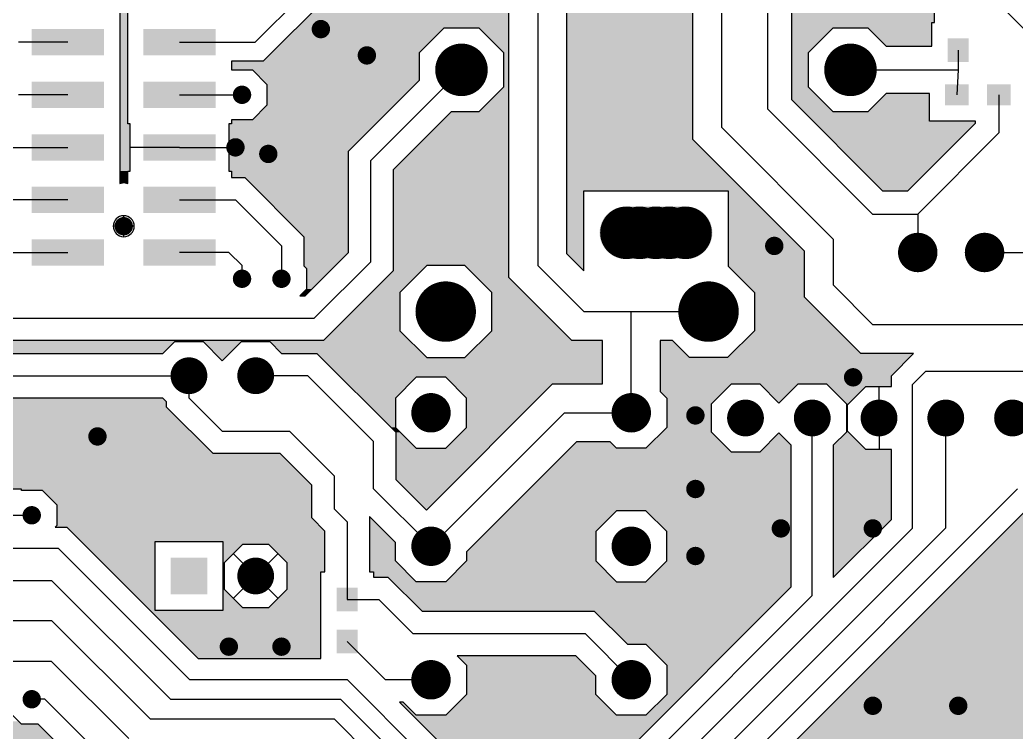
# Model space of a CAD drawing. Extents: x 295 to 953, y 10 to 290.
# Drawn here: x 736.6 to 799.1, y 112.6 to 157.4 of the extents above; entities that cross this region are included whole.
import ezdxf

# ---------------------------------------------------------------- set-up
doc = ezdxf.new("R2010")
doc.units = 0
doc.header["$LTSCALE"] = 5
doc.header["$MEASUREMENT"] = 0
doc.layers.get('0').update_dxf_attribs({"linetype": 'CONTINUOUS', "lineweight": 25})
doc.layers.add('16_COMP_GBR', color=1, linetype='CONTINUOUS')

msp = doc.modelspace()

# ---------------------------------------------------------------- linework, layer by layer
for points, const_width in [([(755.164, 156.775, 1), (755.741, 156.775, 1)], 0.577), ([(763.455, 154.217, 1), (765.105, 154.217, 1)], 1.65), ([(787.875, 154.217, 1), (789.525, 154.217, 1)], 1.65), ([(758.051, 155.125, 1), (758.629, 155.125, 1)], 0.577), ([(750.214, 152.65, 1), (750.791, 152.65, 1)], 0.577), ([(749.801, 149.35, 1), (750.379, 149.35, 1)], 0.577), ([(751.864, 148.938, 1), (752.441, 148.938, 1)], 0.577), ([(773.809, 143.987, 1), (775.459, 143.987, 1)], 1.65), ([(774.634, 143.987, 1), (776.284, 143.987, 1)], 1.65), ([(775.665, 143.987, 1), (777.315, 143.987, 1)], 1.65), ([(776.49, 143.987, 1), (778.14, 143.987, 1)], 1.65), ([(777.521, 143.987, 1), (779.171, 143.987, 1)], 1.65), ([(742.789, 144.4, 1), (743.366, 144.4, 1)], 0.577), ([(792.305, 142.75, 1), (793.543, 142.75, 1)], 1.238), ([(796.496, 142.75, 1), (797.734, 142.75, 1)], 1.238), ([(783.626, 143.163, 1), (784.204, 143.163, 1)], 0.577), ([(750.214, 141.1, 1), (750.791, 141.1, 1)], 0.577), ([(752.689, 141.1, 1), (753.266, 141.1, 1)], 0.577), ([(762.341, 139.038, 1), (764.239, 139.038, 1)], 1.897), ([(778.841, 139.038, 1), (780.739, 139.038, 1)], 1.897), ([(746.592, 135.012, 1), (747.747, 135.012, 1)], 1.155), ([(750.783, 135.012, 1), (751.938, 135.012, 1)], 1.155), ([(788.576, 134.912, 1), (789.154, 134.912, 1)], 0.577), ([(761.747, 132.685, 1), (762.985, 132.685, 1)], 1.238), ([(774.32, 132.685, 1), (775.558, 132.685, 1)], 1.238), ([(781.532, 132.358, 1), (782.687, 132.358, 1)], 1.155), ([(785.723, 132.358, 1), (786.878, 132.358, 1)], 1.155), ([(789.914, 132.358, 1), (791.069, 132.358, 1)], 1.155), ([(794.105, 132.358, 1), (795.26, 132.358, 1)], 1.155), ([(798.296, 132.358, 1), (799.451, 132.358, 1)], 1.155), ([(778.676, 132.52, 1), (779.254, 132.52, 1)], 0.577), ([(741.139, 131.2, 1), (741.716, 131.2, 1)], 0.577), ([(778.676, 127.9, 1), (779.254, 127.9, 1)], 0.577), ([(737.014, 126.25, 1), (737.591, 126.25, 1)], 0.577), ([(784.039, 125.425, 1), (784.616, 125.425, 1)], 0.577), ([(789.814, 125.425, 1), (790.391, 125.425, 1)], 0.577), ([(761.747, 124.303, 1), (762.985, 124.303, 1)], 1.238), ([(774.32, 124.303, 1), (775.558, 124.303, 1)], 1.238), ([(778.676, 123.693, 1), (779.254, 123.693, 1)], 0.577), ([(750.783, 122.439, 1), (751.938, 122.439, 1)], 1.155), ([(749.389, 118, 1), (749.966, 118, 1)], 0.577), ([(752.689, 118, 1), (753.266, 118, 1)], 0.577), ([(761.747, 115.921, 1), (762.985, 115.921, 1)], 1.238), ([(774.32, 115.921, 1), (775.558, 115.921, 1)], 1.238), ([(737.014, 114.7, 1), (737.591, 114.7, 1)], 0.577), ([(789.814, 114.288, 1), (790.391, 114.288, 1)], 0.577), ([(795.176, 114.288, 1), (795.754, 114.288, 1)], 0.577)]:
    msp.add_lwpolyline(points, format="xyb", close=True, dxfattribs=dict(const_width=const_width))
for points in [[(741.84, 156.775), (741.84, 155.125), (737.303, 156.775), (737.303, 155.125)], [(748.853, 156.775), (748.853, 155.125), (744.315, 156.775), (744.315, 155.125)], [(796.125, 156.198), (796.125, 154.713), (794.805, 156.198), (794.805, 154.713)], [(741.84, 153.475), (741.84, 151.825), (737.303, 153.475), (737.303, 151.825)], [(748.853, 153.475), (748.853, 151.825), (744.315, 153.475), (744.315, 151.825)], [(796.125, 153.31), (796.125, 151.99), (794.64, 153.31), (794.64, 151.99)], [(798.765, 153.31), (798.765, 151.99), (797.28, 153.31), (797.28, 151.99)], [(741.84, 150.175), (741.84, 148.525), (737.303, 150.175), (737.303, 148.525)], [(748.853, 150.175), (748.853, 148.525), (744.315, 150.175), (744.315, 148.525)], [(741.84, 146.875), (741.84, 145.225), (737.303, 146.875), (737.303, 145.225)], [(748.853, 146.875), (748.853, 145.225), (744.315, 146.875), (744.315, 145.225)], [(741.84, 143.575), (741.84, 141.925), (737.303, 143.575), (737.303, 141.925)], [(748.853, 143.575), (748.853, 141.925), (744.315, 143.575), (744.315, 141.925)], [(748.325, 123.594), (748.325, 121.284), (746.015, 123.594), (746.015, 121.284)], [(757.763, 121.713), (757.763, 120.228), (756.443, 121.713), (756.443, 120.228)], [(757.763, 119.073), (757.763, 117.588), (756.443, 119.073), (756.443, 117.588)]]:
    msp.add_solid(points)
at = {"layer": '16_COMP_GBR', "color": 7}
for p, q in [((784.988, 192.453), (784.988, 152.358)), ((783.503, 151.743), (783.503, 191.838)), ((742.83, 187.911), (742.83, 147.09)), ((780.615, 150.588), (780.615, 177.813)), ((778.8, 149.835), (778.8, 177.06)), ((743.325, 150.835), (743.325, 174.265)), ((770.88, 174.027), (770.88, 142.677)), ((769.065, 173.275), (769.065, 141.925)), ((767.25, 141.173), (767.25, 172.523)), ((758.34, 162.963), (751.328, 155.95)), ((759.536, 162.468), (751.823, 154.754)), ((793.98, 157.188), (793.98, 159.663)), ((801.653, 154.713), (797.94, 158.425)), ((793.815, 157.188), (793.98, 157.188)), ((793.815, 155.703), (793.815, 157.188)), ((761.64, 155.311), (763.186, 156.857)), ((763.186, 156.857), (765.374, 156.857)), ((765.374, 156.857), (766.92, 155.311)), ((786.06, 155.311), (787.606, 156.857)), ((787.606, 156.857), (789.794, 156.857)), ((789.794, 156.857), (790.949, 155.703)), ((739.571, 155.95), (736.478, 155.95)), ((746.584, 155.95), (751.328, 155.95)), ((761.64, 153.561), (761.64, 155.311)), ((766.92, 155.311), (766.92, 153.124)), ((786.06, 153.124), (786.06, 155.311)), ((790.949, 155.703), (793.815, 155.703)), ((795.465, 155.455), (795.465, 154.217)), ((749.843, 154.754), (749.843, 154.208)), ((751.823, 154.754), (749.843, 154.754)), ((749.843, 154.208), (749.854, 154.217)), ((749.854, 154.217), (751.153, 154.217)), ((751.153, 154.217), (752.07, 153.3)), ((764.28, 154.217), (758.588, 148.525)), ((788.7, 154.217), (795.465, 154.217)), ((795.465, 154.217), (795.383, 152.65)), ((752.07, 153.3), (752.07, 152.002)), ((757.185, 149.106), (761.64, 153.561)), ((739.571, 152.65), (736.478, 152.65)), ((746.584, 152.65), (750.503, 152.65)), ((766.92, 153.124), (765.374, 151.578)), ((787.606, 151.578), (786.06, 153.124)), ((790.949, 152.733), (789.794, 151.578)), ((793.65, 152.733), (790.949, 152.733)), ((793.65, 151), (793.65, 152.733)), ((798.023, 152.65), (798.023, 150.258)), ((752.07, 152.002), (751.153, 151.083)), ((784.988, 152.358), (790.718, 146.628)), ((763.623, 151.578), (759.99, 147.944)), ((765.374, 151.578), (763.623, 151.578)), ((783.503, 151.743), (790.103, 145.143)), ((789.794, 151.578), (787.606, 151.578)), ((743.49, 150.835), (743.325, 150.835)), ((743.49, 147.865), (743.49, 150.835)), ((749.678, 150.835), (749.678, 147.865)), ((749.843, 150.835), (749.678, 150.835)), ((749.843, 151.092), (749.843, 150.835)), ((749.854, 151.083), (749.843, 151.092)), ((751.153, 151.083), (749.854, 151.083)), ((792.292, 146.628), (796.538, 150.873)), ((796.538, 151), (793.65, 151)), ((796.538, 150.873), (796.538, 151)), ((780.615, 150.588), (787.628, 143.575)), ((792.924, 145.159), (798.023, 150.258)), ((785.813, 142.823), (778.8, 149.835)), ((735.653, 149.35), (739.571, 149.35)), ((746.584, 149.35), (743.49, 149.35)), ((746.584, 149.35), (743.49, 149.35)), ((746.584, 149.35), (749.678, 149.35)), ((746.584, 149.35), (749.678, 149.35)), ((757.185, 142.753), (757.185, 149.106)), ((758.588, 142.173), (758.588, 148.525)), ((743.325, 147.865), (743.49, 147.865)), ((743.325, 147.09), (743.325, 147.865)), ((749.678, 147.865), (749.843, 147.865)), ((749.843, 147.865), (749.843, 147.453)), ((759.99, 147.944), (759.99, 141.592)), ((742.83, 147.09), (743.078, 147.139)), ((743.078, 147.139), (743.325, 147.09)), ((749.843, 147.453), (750.671, 147.453)), ((750.671, 147.453), (754.38, 143.743)), ((771.953, 146.628), (781.028, 146.628)), ((771.953, 141.605), (771.953, 146.628)), ((781.028, 146.628), (781.028, 141.884)), ((790.718, 146.628), (792.292, 146.628)), ((739.571, 146.05), (736.065, 146.05)), ((746.584, 146.05), (750.09, 146.05)), ((752.978, 143.163), (750.09, 146.05)), ((792.924, 145.143), (790.103, 145.143)), ((792.924, 145.159), (792.924, 145.143)), ((792.924, 145.143), (792.924, 142.75)), ((743.078, 143.74), (743.078, 145.06)), ((743.738, 144.4), (742.418, 144.4)), ((754.38, 143.743), (754.38, 141.915)), ((787.628, 140.688), (787.628, 143.575)), ((735.653, 142.75), (739.571, 142.75)), ((749.678, 142.75), (746.584, 142.75)), ((749.678, 142.75), (750.503, 141.925)), ((752.978, 143.163), (752.978, 141.1)), ((754.459, 140.028), (757.185, 142.753)), ((770.88, 142.677), (771.953, 141.605)), ((785.813, 139.935), (785.813, 142.823)), ((797.115, 142.75), (801.306, 142.75)), ((758.588, 142.173), (755.04, 138.625)), ((750.503, 141.1), (750.503, 141.925)), ((754.38, 141.915), (754.545, 141.75)), ((754.545, 141.75), (754.545, 140.452)), ((759.99, 141.592), (755.621, 137.222)), ((762.094, 141.925), (760.403, 140.234)), ((764.486, 141.925), (762.094, 141.925)), ((766.178, 140.234), (764.486, 141.925)), ((771.953, 139.038), (769.065, 141.925)), ((781.028, 141.884), (782.678, 140.234)), ((771.2, 137.222), (767.25, 141.173)), ((754.545, 140.452), (754.123, 140.028)), ((760.403, 140.234), (760.403, 137.841)), ((766.178, 137.841), (766.178, 140.234)), ((782.678, 140.234), (782.678, 137.841)), ((787.628, 140.688), (790.103, 138.213)), ((754.123, 140.028), (754.459, 140.028)), ((789.35, 136.398), (785.813, 139.935)), ((771.953, 139.038), (774.939, 139.038)), ((774.939, 139.038), (779.79, 139.038)), ((774.939, 132.685), (774.939, 139.038)), ((735.653, 138.625), (755.04, 138.625)), ((804.953, 138.213), (790.103, 138.213)), ((760.403, 137.841), (762.094, 136.15)), ((764.486, 136.15), (766.178, 137.841)), ((782.678, 137.841), (780.986, 136.15)), ((755.621, 137.222), (735.072, 137.222)), ((745.539, 136.414), (746.282, 137.156)), ((746.282, 137.156), (748.059, 137.156)), ((748.059, 137.156), (749.265, 135.95)), ((749.265, 135.95), (750.473, 137.156)), ((750.473, 137.156), (752.25, 137.156)), ((752.25, 137.156), (752.991, 136.414)), ((773.124, 137.222), (771.2, 137.222)), ((773.124, 134.5), (773.124, 137.222)), ((776.754, 137.222), (776.754, 134.02)), ((777.521, 137.222), (776.754, 137.222)), ((778.594, 136.15), (777.521, 137.222)), ((735.821, 136.414), (745.539, 136.414)), ((752.991, 136.414), (755.208, 136.414)), ((755.208, 136.414), (760.155, 131.467)), ((792.663, 136.398), (789.35, 136.398)), ((791.267, 135), (792.663, 136.398)), ((762.094, 136.15), (764.486, 136.15)), ((780.986, 136.15), (778.594, 136.15)), ((793.426, 135.292), (792.587, 134.454)), ((793.426, 135.292), (802.227, 135.292)), ((735.24, 135.012), (747.17, 135.012)), ((747.17, 135.012), (747.17, 133.626)), ((754.628, 135.012), (751.361, 135.012)), ((754.628, 135.012), (758.753, 130.887)), ((761.444, 134.912), (760.139, 133.607)), ((763.288, 134.912), (761.444, 134.912)), ((762.074, 126.578), (769.996, 134.5)), ((764.594, 133.607), (763.288, 134.912)), ((769.996, 134.5), (773.124, 134.5)), ((779.965, 133.248), (781.222, 134.503)), ((781.222, 134.503), (782.999, 134.503)), ((782.999, 134.503), (784.205, 133.297)), ((784.205, 133.297), (785.413, 134.503)), ((785.413, 134.503), (787.19, 134.503)), ((787.19, 134.503), (788.446, 133.248)), ((791.267, 134.338), (791.267, 135)), ((792.587, 125.435), (792.587, 134.454)), ((776.754, 134.02), (777.167, 133.607)), ((788.512, 133.178), (789.672, 134.338)), ((789.672, 134.338), (791.267, 134.338)), ((790.492, 132.358), (790.492, 134.338)), ((745.539, 133.609), (734.659, 133.609)), ((745.767, 133.381), (745.539, 133.609)), ((745.767, 133.045), (745.767, 133.381)), ((749.265, 131.53), (747.17, 133.626)), ((760.139, 133.607), (760.139, 131.763)), ((764.594, 131.763), (764.594, 133.607)), ((777.167, 133.607), (777.167, 131.763)), ((779.965, 131.471), (779.965, 133.248)), ((788.446, 133.248), (788.446, 131.471)), ((748.684, 130.128), (745.767, 133.045)), ((762.366, 124.303), (770.748, 132.685)), ((770.748, 132.685), (774.939, 132.685)), ((788.512, 131.538), (788.512, 133.178)), ((786.301, 121.211), (786.301, 132.358)), ((790.492, 132.358), (790.492, 130.378)), ((794.683, 125.468), (794.683, 132.358)), ((749.265, 131.53), (753.473, 131.53)), ((756.278, 128.725), (753.473, 131.53)), ((760.139, 131.763), (761.444, 130.458)), ((760.155, 131.467), (760.155, 128.497)), ((763.288, 130.458), (764.594, 131.763)), ((777.167, 131.763), (775.861, 130.458)), ((781.222, 130.213), (779.965, 131.471)), ((784.205, 131.421), (782.999, 130.213)), ((784.981, 130.646), (784.205, 131.421)), ((788.446, 131.471), (787.621, 130.646)), ((789.672, 130.378), (788.512, 131.538)), ((758.753, 127.917), (758.753, 130.887)), ((771.5, 130.87), (764.594, 123.963)), ((773.604, 130.87), (771.5, 130.87)), ((774.017, 130.458), (773.604, 130.87)), ((752.892, 130.128), (748.684, 130.128)), ((754.875, 128.144), (752.892, 130.128)), ((761.444, 130.458), (763.288, 130.458)), ((775.861, 130.458), (774.017, 130.458)), ((782.999, 130.213), (781.222, 130.213)), ((784.981, 121.757), (784.981, 130.646)), ((787.621, 130.646), (787.621, 122.336)), ((791.267, 130.378), (789.672, 130.378)), ((791.267, 125.981), (791.267, 130.378)), ((756.278, 128.725), (756.278, 126.663)), ((760.155, 128.497), (762.074, 126.578)), ((732.488, 127.9), (736.643, 127.9)), ((736.643, 127.9), (736.643, 127.808)), ((736.643, 127.808), (736.654, 127.817)), ((736.654, 127.817), (737.953, 127.817)), ((737.953, 127.817), (738.87, 126.9)), ((754.875, 126.082), (754.875, 128.144)), ((762.366, 124.303), (758.753, 127.917)), ((777.315, 106.038), (799.178, 127.9)), ((738.87, 126.9), (738.87, 125.602)), ((757.103, 125.838), (756.278, 126.663)), ((774.017, 126.53), (772.712, 125.225)), ((775.861, 126.53), (774.017, 126.53)), ((777.167, 125.225), (775.861, 126.53)), ((799.724, 126.58), (782.503, 109.357)), ((734.91, 126.25), (737.303, 126.25)), ((755.7, 125.257), (754.875, 126.082)), ((757.103, 125.838), (757.103, 120.97)), ((758.505, 126.181), (758.505, 122.703)), ((760.139, 124.547), (758.505, 126.181)), ((787.621, 122.336), (791.267, 125.981)), ((738.87, 125.602), (738.778, 125.508)), ((738.778, 125.508), (739.499, 125.508)), ((739.499, 125.508), (747.749, 117.258)), ((755.7, 122.703), (755.7, 125.257)), ((772.712, 125.225), (772.712, 123.381)), ((792.587, 125.435), (775.665, 108.513)), ((794.683, 125.468), (776.49, 107.275)), ((777.167, 123.381), (777.167, 125.225)), ((745.025, 124.584), (745.025, 120.294)), ((749.315, 124.584), (745.025, 124.584)), ((749.315, 120.294), (749.315, 124.584)), ((760.139, 123.381), (760.139, 124.547)), ((733.178, 124.188), (738.953, 124.188)), ((747.203, 115.938), (738.953, 124.188)), ((750.54, 124.418), (749.381, 123.259)), ((751.361, 122.439), (749.96, 123.839)), ((752.181, 124.418), (750.54, 124.418)), ((751.361, 122.439), (752.761, 123.839)), ((753.341, 123.259), (752.181, 124.418)), ((764.594, 123.963), (764.594, 123.381)), ((749.381, 123.259), (749.381, 121.618)), ((753.341, 121.618), (753.341, 123.259)), ((761.444, 122.076), (760.139, 123.381)), ((764.594, 123.381), (763.288, 122.076)), ((772.712, 123.381), (774.017, 122.076)), ((775.861, 122.076), (777.167, 123.381)), ((755.453, 122.703), (755.7, 122.703)), ((755.453, 117.258), (755.453, 122.703)), ((758.505, 122.703), (758.753, 122.703)), ((758.753, 122.703), (758.753, 122.373)), ((734.91, 122.165), (738.54, 122.165)), ((746.005, 114.7), (738.54, 122.165)), ((751.361, 122.439), (749.96, 121.038)), ((751.361, 122.439), (752.761, 121.038)), ((758.753, 122.373), (759.663, 122.373)), ((759.663, 122.373), (761.808, 120.228)), ((763.288, 122.076), (761.444, 122.076)), ((774.017, 122.076), (775.861, 122.076)), ((749.381, 121.618), (750.54, 120.459)), ((752.181, 120.459), (753.341, 121.618)), ((774.294, 111.07), (784.981, 121.757)), ((757.103, 120.97), (759.083, 120.97)), ((761.228, 118.825), (759.083, 120.97)), ((786.301, 121.211), (774.84, 109.75)), ((745.025, 120.294), (749.315, 120.294)), ((750.54, 120.459), (752.181, 120.459)), ((761.808, 120.228), (772.616, 120.228)), ((772.616, 120.228), (774.695, 118.149)), ((734.91, 119.65), (738.54, 119.65)), ((744.728, 113.463), (738.54, 119.65)), ((761.228, 118.825), (772.035, 118.825)), ((774.939, 115.921), (772.035, 118.825)), ((757.103, 118.33), (759.512, 115.921)), ((774.695, 118.149), (775.861, 118.149)), ((775.861, 118.149), (777.167, 116.843)), ((738.54, 117.079), (733.178, 117.079)), ((738.54, 117.079), (743.394, 112.225)), ((747.749, 117.258), (755.453, 117.258)), ((764.014, 117.422), (764.594, 116.843)), ((771.454, 117.422), (764.014, 117.422)), ((772.712, 116.165), (771.454, 117.422)), ((764.594, 116.843), (764.594, 114.999)), ((777.167, 116.843), (777.167, 114.999)), ((747.203, 115.938), (757.103, 115.938)), ((763.29, 109.75), (757.103, 115.938)), ((762.366, 115.921), (759.512, 115.921)), ((772.712, 114.999), (772.712, 116.165)), ((738.128, 114.7), (737.303, 114.7)), ((738.128, 114.7), (742.253, 110.575)), ((746.005, 114.7), (756.69, 114.7)), ((762.878, 108.513), (756.69, 114.7)), ((760.389, 114.518), (763.836, 111.07)), ((760.619, 114.518), (760.389, 114.518)), ((761.444, 113.694), (760.619, 114.518)), ((764.594, 114.999), (763.288, 113.694)), ((774.017, 113.694), (772.712, 114.999)), ((777.167, 114.999), (775.861, 113.694)), ((736.654, 113.132), (735.735, 114.052)), ((744.728, 113.463), (756.278, 113.463)), ((762.465, 107.275), (756.278, 113.463)), ((763.288, 113.694), (761.444, 113.694)), ((775.861, 113.694), (774.017, 113.694)), ((737.712, 113.132), (736.654, 113.132)), ((741.672, 109.173), (737.712, 113.132))]:
    msp.add_line(p, q, dxfattribs=at)
for start, end in [(0, 180), (180, 0)]:
    msp.add_arc((743.078, 144.4), 0.66, start, end, dxfattribs=at)
for points in [[(742.83, 150.835), (742.83, 174.265), (743.325, 150.835), (743.325, 174.265)], [(770.88, 149.835), (770.88, 174.027), (778.8, 149.835), (778.8, 174.027)], [(753.926, 156.857), (755.576, 158.508), (767.25, 156.857), (767.25, 158.508)], [(784.988, 157.188), (784.988, 158.673), (793.98, 157.188), (793.98, 158.673)], [(784.988, 157.187), (784.988, 157.188), (793.815, 157.187), (793.98, 157.188)], [(784.988, 156.857), (784.988, 157.187), (793.815, 156.857), (793.815, 157.187)], [(752.38, 155.311), (753.926, 156.857), (761.64, 155.311), (763.186, 156.857)], [(753.926, 156.857), (753.926, 156.857), (763.186, 156.857), (765.374, 156.857)], [(766.92, 155.311), (765.374, 156.857), (767.25, 155.311), (767.25, 156.857)], [(784.988, 156.857), (784.988, 156.857), (787.606, 156.857), (789.794, 156.857)], [(784.988, 155.311), (784.988, 156.857), (786.06, 155.311), (787.606, 156.857)], [(790.949, 155.703), (789.794, 156.857), (793.815, 155.703), (793.815, 156.857)], [(751.823, 154.754), (752.38, 155.311), (761.64, 154.754), (761.64, 155.311)], [(766.92, 153.124), (766.92, 155.311), (767.25, 153.124), (767.25, 155.311)], [(784.988, 153.124), (784.988, 155.311), (786.06, 153.124), (786.06, 155.311)], [(749.843, 154.217), (749.843, 154.754), (761.64, 154.217), (761.64, 154.754)], [(749.843, 154.217), (749.843, 154.217), (749.854, 154.217), (751.153, 154.217)], [(749.843, 154.208), (749.843, 154.217), (749.843, 154.208), (749.854, 154.217)], [(751.809, 153.561), (751.153, 154.217), (761.64, 153.561), (761.64, 154.217)], [(752.07, 153.3), (751.809, 153.561), (761.379, 153.3), (761.64, 153.561)], [(752.07, 152.002), (752.07, 153.3), (760.081, 152.002), (761.379, 153.3)], [(765.374, 151.578), (766.92, 153.124), (767.25, 151.578), (767.25, 153.124)], [(784.988, 152.358), (784.988, 153.124), (786.826, 152.358), (786.06, 153.124)], [(789.794, 151.578), (790.949, 152.732), (793.65, 151.578), (793.65, 152.732)], [(790.949, 152.732), (790.949, 152.733), (793.65, 152.732), (790.949, 152.733)], [(751.153, 151.083), (752.07, 152.002), (759.162, 151.083), (760.081, 152.002)], [(785.768, 151.578), (784.988, 152.358), (787.606, 151.578), (786.826, 152.358)], [(759.99, 147.944), (763.623, 151.578), (767.25, 147.944), (767.25, 151.578)], [(786.346, 151), (785.768, 151.578), (793.65, 151), (793.65, 151.578)], [(742.83, 147.865), (742.83, 150.835), (743.49, 147.865), (743.49, 150.835)], [(742.83, 150.835), (742.83, 150.835), (743.49, 150.835), (743.325, 150.835)], [(749.678, 149.106), (749.678, 150.835), (757.185, 149.106), (758.914, 150.835)], [(749.843, 151.083), (749.843, 151.092), (749.854, 151.083), (749.843, 151.092)], [(749.843, 150.835), (749.843, 151.083), (758.914, 150.835), (759.162, 151.083)], [(786.473, 150.873), (786.346, 151), (796.538, 150.873), (796.538, 151)], [(786.346, 151), (786.346, 151), (796.538, 151), (793.65, 151)], [(790.718, 146.628), (786.473, 150.873), (792.292, 146.628), (796.538, 150.873)], [(770.88, 146.628), (770.88, 149.835), (782.008, 146.628), (778.8, 149.835)], [(749.678, 147.865), (749.678, 149.106), (757.185, 147.865), (757.185, 149.106)], [(742.83, 147.139), (742.83, 147.865), (743.325, 147.139), (743.325, 147.865)], [(742.83, 147.865), (742.83, 147.865), (743.325, 147.865), (743.49, 147.865)], [(749.843, 147.453), (749.843, 147.865), (757.185, 147.453), (757.185, 147.865)], [(759.99, 141.925), (759.99, 147.944), (767.25, 141.925), (767.25, 147.944)], [(742.83, 147.09), (742.83, 147.139), (742.83, 147.09), (743.078, 147.139)], [(743.325, 147.09), (743.078, 147.139), (743.325, 147.09), (743.325, 147.139)], [(754.38, 143.743), (750.671, 147.453), (757.185, 143.743), (757.185, 147.453)], [(770.88, 146.627), (770.88, 146.628), (771.953, 146.627), (781.028, 146.628)], [(770.88, 142.677), (770.88, 146.627), (771.953, 142.677), (771.953, 146.627)], [(781.028, 142.823), (781.028, 146.628), (785.813, 142.823), (782.008, 146.628)], [(773.221, 144.905), (773.426, 145.154), (779.759, 144.905), (779.554, 145.154)], [(773.426, 145.154), (773.675, 145.359), (779.554, 145.154), (779.305, 145.359)], [(773.675, 145.359), (773.961, 145.512), (779.305, 145.359), (779.019, 145.512)], [(773.961, 145.512), (774.271, 145.606), (779.019, 145.512), (778.709, 145.606)], [(774.271, 145.606), (774.593, 145.638), (778.709, 145.606), (778.388, 145.638)], [(772.974, 144.309), (773.068, 144.619), (780.006, 144.309), (779.912, 144.619)], [(773.068, 144.619), (773.221, 144.905), (779.912, 144.619), (779.759, 144.905)], [(772.943, 143.987), (772.974, 144.309), (780.038, 143.987), (780.006, 144.309)], [(772.974, 143.666), (772.943, 143.987), (780.006, 143.666), (780.038, 143.987)], [(754.38, 142.753), (754.38, 143.743), (757.185, 142.753), (757.185, 143.743)], [(773.068, 143.356), (772.974, 143.666), (779.912, 143.356), (780.006, 143.666)], [(773.221, 143.07), (773.068, 143.356), (779.759, 143.07), (779.912, 143.356)], [(754.38, 141.915), (754.38, 142.753), (756.347, 141.915), (757.185, 142.753)], [(771.952, 141.605), (770.88, 142.677), (771.952, 141.605), (771.953, 142.677)], [(773.426, 142.821), (773.221, 143.07), (779.554, 142.821), (779.759, 143.07)], [(773.675, 142.616), (773.426, 142.821), (779.305, 142.616), (779.554, 142.821)], [(773.961, 142.463), (773.675, 142.616), (779.019, 142.463), (779.305, 142.616)], [(781.028, 141.884), (781.028, 142.823), (785.813, 141.884), (785.813, 142.823)], [(774.271, 142.369), (773.961, 142.463), (778.709, 142.369), (779.019, 142.463)], [(774.593, 142.338), (774.271, 142.369), (778.388, 142.338), (778.709, 142.369)], [(754.545, 141.75), (754.38, 141.915), (756.182, 141.75), (756.347, 141.915)], [(754.545, 140.452), (754.545, 141.75), (754.883, 140.452), (756.182, 141.75)], [(758.632, 140.234), (759.99, 141.592), (760.403, 140.234), (761.761, 141.592)], [(759.99, 141.592), (759.99, 141.925), (761.761, 141.592), (762.094, 141.925)], [(759.99, 141.925), (759.99, 141.925), (762.094, 141.925), (764.486, 141.925)], [(765.239, 141.173), (764.486, 141.925), (767.25, 141.173), (767.25, 141.925)], [(782.678, 140.234), (781.028, 141.884), (785.813, 140.234), (785.813, 141.884)], [(766.178, 140.234), (765.239, 141.173), (768.189, 140.234), (767.25, 141.173)], [(754.123, 140.028), (754.545, 140.452), (754.459, 140.028), (754.883, 140.452)], [(756.24, 137.841), (758.632, 140.234), (760.403, 137.841), (760.403, 140.234)], [(766.178, 137.841), (766.178, 140.234), (770.581, 137.841), (768.189, 140.234)], [(782.678, 139.935), (782.678, 140.234), (785.813, 139.935), (785.813, 140.234)], [(782.678, 137.841), (782.678, 139.935), (787.906, 137.841), (785.813, 139.935)], [(755.621, 137.222), (756.24, 137.841), (761.021, 137.222), (760.403, 137.841)], [(765.559, 137.222), (766.178, 137.841), (771.2, 137.222), (770.581, 137.841)], [(781.234, 136.398), (782.678, 137.841), (789.35, 136.398), (787.906, 137.841)], [(735.078, 137.156), (735.012, 137.222), (761.087, 137.156), (761.021, 137.222)], [(735.078, 137.156), (735.078, 137.156), (746.282, 137.156), (748.059, 137.156)], [(735.821, 136.414), (735.078, 137.156), (745.539, 136.414), (746.282, 137.156)], [(748.059, 137.156), (748.059, 137.156), (750.473, 137.156), (752.25, 137.156)], [(749.265, 135.95), (748.059, 137.156), (749.265, 135.95), (750.473, 137.156)], [(752.991, 136.414), (752.25, 137.156), (761.83, 136.414), (761.087, 137.156)], [(764.486, 136.15), (765.559, 137.222), (773.124, 136.15), (773.124, 137.222)], [(765.559, 137.222), (765.559, 137.222), (773.124, 137.222), (771.2, 137.222)], [(776.754, 137.222), (776.754, 137.222), (777.521, 137.222), (776.754, 137.222)], [(776.754, 136.15), (776.754, 137.222), (778.594, 136.15), (777.521, 137.222)], [(755.472, 136.15), (755.208, 136.414), (762.094, 136.15), (761.83, 136.414)], [(780.986, 136.15), (781.234, 136.397), (792.416, 136.15), (792.663, 136.397)], [(781.234, 136.397), (781.234, 136.398), (792.663, 136.397), (789.35, 136.398)], [(756.71, 134.913), (755.472, 136.15), (773.124, 134.913), (773.124, 136.15)], [(755.472, 136.15), (755.472, 136.15), (763.288, 136.15), (762.094, 136.15)], [(776.754, 135), (776.754, 136.15), (791.267, 135), (792.416, 136.15)], [(756.71, 134.912), (756.71, 134.913), (761.444, 134.912), (763.288, 134.913)], [(758.015, 133.607), (756.71, 134.912), (760.139, 133.607), (761.444, 134.912)], [(763.701, 134.5), (763.288, 134.913), (773.124, 134.5), (773.124, 134.913)], [(764.594, 133.607), (763.701, 134.5), (769.103, 133.607), (769.996, 134.5)], [(763.701, 134.5), (763.701, 134.5), (769.996, 134.5), (773.124, 134.5)], [(776.754, 134.503), (776.754, 135), (791.267, 134.503), (791.267, 135)], [(776.754, 134.02), (776.754, 134.503), (780.738, 134.02), (781.222, 134.503)], [(776.754, 134.503), (776.754, 134.503), (781.222, 134.503), (782.999, 134.503)], [(784.205, 133.297), (782.999, 134.503), (784.205, 133.297), (785.413, 134.503)], [(782.999, 134.503), (782.999, 134.503), (785.413, 134.503), (787.19, 134.503)], [(787.355, 134.338), (787.19, 134.503), (791.267, 134.338), (791.267, 134.503)], [(777.167, 133.607), (776.754, 134.02), (780.325, 133.607), (780.738, 134.02)], [(788.446, 133.248), (787.355, 134.338), (788.581, 133.248), (789.672, 134.338)], [(787.355, 134.338), (787.355, 134.338), (789.672, 134.338), (791.267, 134.338)], [(728.972, 133.381), (728.972, 133.609), (745.767, 133.381), (745.539, 133.609)], [(728.972, 133.609), (728.972, 133.609), (745.539, 133.609), (734.659, 133.609)], [(728.972, 133.045), (728.972, 133.381), (745.767, 133.045), (745.767, 133.381)], [(759.86, 131.763), (758.015, 133.607), (760.139, 131.763), (760.139, 133.607)], [(764.594, 131.763), (764.594, 133.607), (767.258, 131.763), (769.103, 133.607)], [(777.167, 133.248), (777.167, 133.607), (779.965, 133.248), (780.325, 133.607)], [(777.167, 131.763), (777.167, 133.248), (779.965, 131.763), (779.965, 133.248)], [(788.446, 133.178), (788.446, 133.248), (788.512, 133.178), (788.581, 133.248)], [(728.972, 132.522), (728.972, 133.045), (746.29, 132.522), (745.767, 133.045)], [(788.446, 131.538), (788.446, 133.178), (788.512, 131.538), (788.512, 133.178)], [(695.005, 131.943), (695.584, 132.522), (746.869, 131.943), (746.29, 132.522)], [(710.82, 131.025), (709.903, 131.943), (747.787, 131.025), (746.869, 131.943)], [(760.155, 131.467), (759.86, 131.763), (760.434, 131.467), (760.139, 131.763)], [(760.155, 130.458), (760.155, 131.467), (761.444, 130.458), (760.434, 131.467)], [(763.288, 130.458), (764.594, 131.763), (765.953, 130.458), (767.258, 131.763)], [(775.861, 130.458), (776.874, 131.471), (780.978, 130.458), (779.965, 131.471)], [(776.874, 131.471), (777.167, 131.763), (779.965, 131.471), (779.965, 131.763)], [(783.431, 130.646), (784.205, 131.421), (784.981, 130.646), (784.205, 131.421)], [(787.621, 130.646), (788.446, 131.471), (789.405, 130.646), (788.58, 131.471)], [(788.446, 131.471), (788.446, 131.538), (788.58, 131.471), (788.512, 131.538)], [(710.82, 130.128), (710.82, 131.025), (748.684, 130.128), (747.787, 131.025)], [(771.088, 130.458), (771.5, 130.87), (774.017, 130.458), (773.604, 130.87)], [(771.5, 130.87), (771.5, 130.87), (773.604, 130.87), (771.5, 130.87)], [(710.82, 130.127), (710.82, 130.128), (749.315, 130.127), (748.684, 130.128)], [(710.82, 129.727), (710.82, 130.127), (753.293, 129.727), (752.892, 130.127)], [(760.155, 128.497), (760.155, 130.458), (763.993, 128.497), (765.953, 130.458)], [(767.161, 126.531), (770.844, 130.213), (784.981, 126.531), (784.981, 130.213)], [(770.844, 130.213), (771.088, 130.458), (781.222, 130.213), (780.978, 130.458)], [(782.999, 130.213), (783.431, 130.646), (784.981, 130.213), (784.981, 130.646)], [(787.621, 130.378), (787.621, 130.646), (789.672, 130.378), (789.405, 130.646)], [(787.621, 125.981), (787.621, 130.378), (791.267, 125.981), (791.267, 130.378)], [(787.621, 130.378), (787.621, 130.378), (791.267, 130.378), (789.672, 130.378)], [(710.561, 129.468), (710.82, 129.727), (753.552, 129.468), (753.293, 129.727)], [(724.621, 129.22), (724.373, 129.468), (753.799, 129.22), (753.552, 129.468)], [(732.243, 128.144), (731.166, 129.22), (754.875, 128.144), (753.799, 129.22)], [(762.074, 126.578), (760.155, 128.497), (762.074, 126.578), (763.993, 128.497)], [(732.488, 127.9), (732.243, 128.144), (754.875, 127.9), (754.875, 128.144)], [(736.643, 127.817), (736.643, 127.9), (754.875, 127.817), (754.875, 127.9)], [(736.643, 127.817), (736.643, 127.817), (736.654, 127.817), (737.953, 127.817)], [(736.643, 127.808), (736.643, 127.817), (736.643, 127.808), (736.654, 127.817)], [(738.87, 126.9), (737.953, 127.817), (754.875, 126.9), (754.875, 127.817)], [(738.87, 126.082), (738.87, 126.9), (754.875, 126.082), (754.875, 126.9)], [(765.856, 125.225), (767.161, 126.53), (772.712, 125.225), (774.017, 126.53)], [(767.161, 126.53), (767.161, 126.531), (774.017, 126.53), (775.861, 126.531)], [(777.167, 125.225), (775.861, 126.531), (784.981, 125.225), (784.981, 126.531)], [(796.86, 123.716), (799.476, 126.332), (836.715, 123.716), (839.332, 126.332)], [(738.87, 125.602), (738.87, 126.082), (755.355, 125.602), (754.875, 126.082)], [(758.505, 124.547), (758.505, 126.181), (760.139, 124.547), (758.505, 126.181)], [(787.621, 122.336), (787.621, 125.981), (787.621, 122.336), (791.267, 125.981)], [(738.778, 125.508), (738.87, 125.602), (755.449, 125.508), (755.355, 125.602)], [(739.75, 125.257), (739.499, 125.508), (755.7, 125.257), (755.449, 125.508)], [(740.423, 124.584), (739.75, 125.257), (755.7, 124.584), (755.7, 125.257)], [(764.594, 123.963), (765.856, 125.225), (772.712, 123.963), (772.712, 125.225)], [(777.167, 123.381), (777.167, 125.225), (784.981, 123.381), (784.981, 125.225)], [(740.423, 124.583), (740.423, 124.584), (745.025, 124.583), (749.315, 124.584)], [(744.713, 120.294), (740.423, 124.583), (745.025, 120.294), (745.025, 124.583)], [(749.315, 124.418), (749.315, 124.584), (755.7, 124.418), (755.7, 124.584)], [(758.505, 123.381), (758.505, 124.547), (760.139, 123.381), (760.139, 124.547)], [(749.315, 124.418), (749.315, 124.418), (750.54, 124.418), (752.181, 124.418)], [(749.315, 123.259), (749.315, 124.418), (749.381, 123.259), (750.54, 124.418)], [(753.341, 123.259), (752.181, 124.418), (755.7, 123.259), (755.7, 124.418)], [(764.594, 123.381), (764.594, 123.963), (772.712, 123.381), (772.712, 123.963)], [(749.315, 121.618), (749.315, 123.259), (749.381, 121.618), (749.381, 123.259)], [(753.341, 122.703), (753.341, 123.259), (755.7, 122.703), (755.7, 123.259)], [(758.505, 122.703), (758.505, 123.381), (760.817, 122.703), (760.139, 123.381)], [(763.288, 122.076), (764.594, 123.381), (774.017, 122.076), (772.712, 123.381)], [(775.861, 122.076), (777.167, 123.381), (784.981, 122.076), (784.981, 123.381)], [(795.127, 121.983), (796.86, 123.716), (836.715, 121.983), (836.715, 123.716)], [(753.341, 122.702), (753.341, 122.703), (755.453, 122.702), (755.7, 122.703)], [(753.341, 121.618), (753.341, 122.702), (755.453, 121.618), (755.453, 122.702)], [(758.753, 122.373), (758.753, 122.703), (761.147, 122.373), (760.817, 122.703)], [(759.96, 122.076), (759.663, 122.373), (761.444, 122.076), (761.147, 122.373)], [(760.279, 121.757), (759.96, 122.076), (784.981, 121.757), (784.981, 122.076)], [(789.412, 116.267), (795.127, 121.983), (830.999, 116.267), (836.715, 121.983)], [(749.315, 120.459), (749.315, 121.618), (750.54, 120.459), (749.381, 121.618)], [(752.181, 120.459), (753.341, 121.618), (755.453, 120.459), (755.453, 121.618)], [(761.808, 120.228), (760.279, 121.757), (783.451, 120.228), (784.981, 121.757)], [(747.749, 117.258), (744.713, 120.294), (755.453, 117.258), (755.453, 120.294)], [(749.315, 120.294), (749.315, 120.459), (755.453, 120.294), (755.453, 120.459)], [(774.695, 118.149), (772.616, 120.228), (781.372, 118.149), (783.451, 120.228)], [(777.167, 116.843), (775.861, 118.149), (780.067, 116.843), (781.372, 118.149)], [(764.014, 117.422), (764.014, 117.422), (771.454, 117.422), (764.014, 117.422)], [(764.594, 116.843), (764.014, 117.422), (772.033, 116.843), (771.454, 117.422)], [(764.594, 116.165), (764.594, 116.843), (772.712, 116.165), (772.033, 116.843)], [(777.167, 114.999), (777.167, 116.843), (778.223, 114.999), (780.067, 116.843)], [(764.594, 114.999), (764.594, 116.165), (772.712, 114.999), (772.712, 116.165)], [(784.816, 111.671), (789.412, 116.267), (822.37, 111.671), (826.967, 116.267)], [(789.412, 116.267), (789.412, 116.267), (826.967, 116.267), (830.999, 116.267)], [(760.389, 114.518), (760.389, 114.518), (760.619, 114.518), (760.389, 114.518)], [(761.214, 113.694), (760.389, 114.518), (761.444, 113.694), (760.619, 114.518)], [(763.288, 113.694), (764.594, 114.999), (774.017, 113.694), (772.712, 114.999)], [(775.861, 113.694), (777.167, 114.999), (776.917, 113.694), (778.223, 114.999)], [(731.097, 113.132), (731.272, 113.307), (736.654, 113.132), (736.478, 113.307)], [(763.836, 111.07), (761.214, 113.694), (774.294, 111.07), (776.917, 113.694)], [(727.536, 109.572), (731.097, 113.132), (741.272, 109.572), (737.712, 113.132)], [(731.097, 113.132), (731.097, 113.132), (737.712, 113.132), (736.654, 113.132)]]:
    msp.add_solid(points, dxfattribs=at)

doc.saveas('drawing.dxf')
